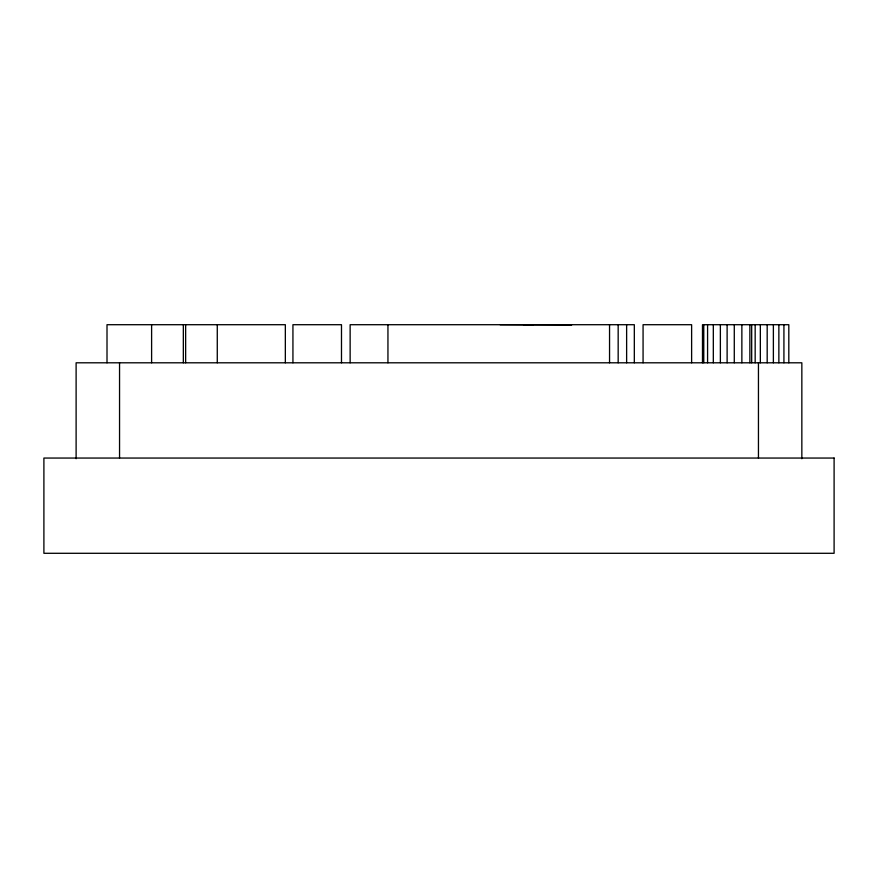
<?xml version="1.0" encoding="UTF-8"?>
<svg xmlns="http://www.w3.org/2000/svg" width="878" height="878" viewBox="0 0 878 878"><rect width="100%" height="100%" fill="white"/><g stroke="black" fill="none" stroke-linecap="round" stroke-linejoin="round"><path stroke-width="1.32" d="M571.611 325.025L500.109 324.706M523.464 324.706L533.33 325.025M801.844 458.733L801.844 362.801L76.112 362.801L76.112 458.733M788.817 362.801L788.817 324.706L702.488 324.706L702.488 362.801M783.922 324.706L783.922 362.801M778.863 324.706L778.863 362.801M773.375 324.706L773.375 362.801M767.185 324.706L767.185 362.801M760.337 324.706L760.337 362.801M758.449 362.801L758.449 458.053M755.168 324.706L755.168 362.801M751.678 324.706L751.678 362.801M749.878 324.706L749.878 362.801M741.866 324.706L741.866 362.801M734.282 324.706L734.282 362.801M727.116 324.706L727.116 362.801M720.366 324.706L720.366 362.801M713.32 324.706L713.32 362.801M707.58 324.706L707.58 362.801M703.761 324.706L703.761 362.801M691.623 362.801L691.623 324.706L643.069 324.706L643.069 362.801M634.322 362.801L634.322 324.706L350.135 324.706L350.135 362.801M626.629 324.706L626.629 362.801M618.167 324.706L618.167 362.801M609.551 324.706L609.551 362.801M387.944 324.706L387.944 362.801M341.487 362.801L341.487 324.706L292.934 324.706L292.934 362.801M285.339 362.801L285.339 324.706L107.006 324.706L107.006 362.801M217.272 324.706L217.272 362.801M185.642 324.706L185.642 362.801M183.337 324.706L183.337 362.801M151.609 324.706L151.609 362.801M119.551 362.801L119.551 458.053M834.1 458.053L43.9 458.053L43.9 553.294L834.1 553.294L834.1 458.053"/></g></svg>
